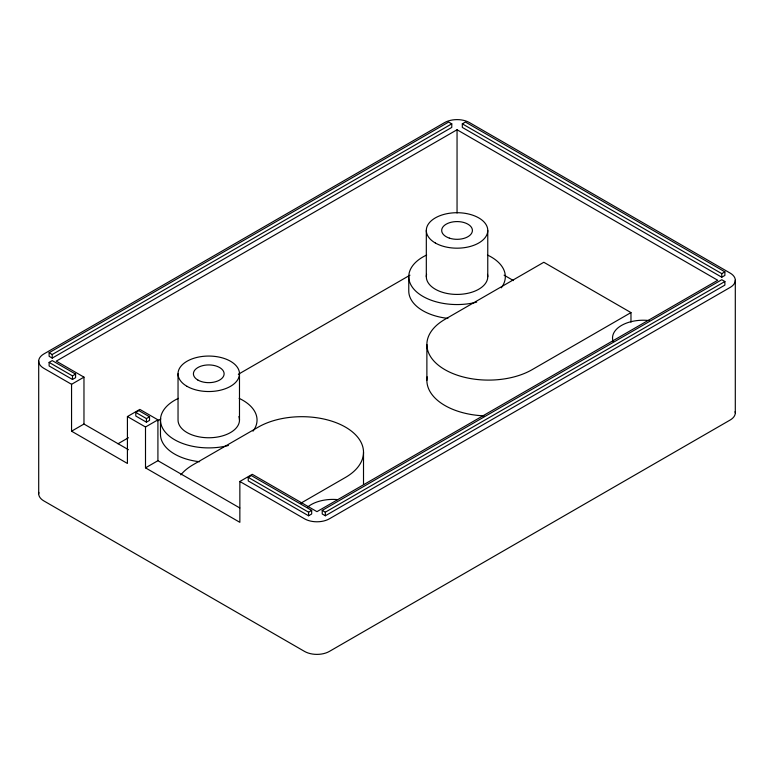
<?xml version="1.0" encoding="UTF-8"?>
<svg xmlns="http://www.w3.org/2000/svg" width="774" height="774" viewBox="0 0 774 774"><rect width="100%" height="100%" fill="white"/><g stroke="black" fill="none" stroke-linecap="round" stroke-linejoin="round"><path stroke-width="1.16" d="M49.12 352.721L448.668 122.04L451.774 123.84L451.774 127.42L52.226 358.101L49.12 356.301L49.12 352.721L52.226 354.511L451.774 123.84M49.12 362.396L52.226 360.607L75.591 374.094L75.591 377.683L72.485 379.473L49.12 365.976L49.12 362.396L72.485 375.883L75.591 374.094M462.32 123.84L465.426 122.04L724.88 271.838L724.88 275.428L721.774 277.218L462.32 127.42L462.32 123.84L721.774 273.628L724.88 271.838M239.853 481.476L304.54 518.822A17.56 10.139 0 0 0 329.366 518.822L730.163 287.425A17.56 10.139 0 0 0 730.163 273.096L469.46 122.582A17.56 10.139 0 0 0 444.634 122.582L43.837 353.979A17.56 10.139 0 0 0 43.837 368.308L71.556 384.31L71.556 431.195L127.42 463.452L127.42 416.567L145.502 427.006L145.502 467.854L239.853 522.324L239.853 481.476L252.266 474.307L316.953 511.653L717.74 280.265L457.047 129.751L56.26 361.139L83.969 377.141L83.969 424.036L128.455 449.713M71.556 384.31L83.969 377.141M71.556 431.195L83.969 424.036M127.42 416.567L139.833 409.398L157.915 419.837L157.915 460.694L239.824 507.976M135.798 412.445L138.904 410.646L149.537 416.789L149.537 420.369L146.431 422.169L135.798 416.025L135.798 412.445L146.431 418.579L149.537 416.789M145.502 427.006L157.915 419.837M117.996 443.763L128.465 437.716M157.761 420.804L160.905 418.986M238.334 374.277L409.959 275.196M145.502 467.854L157.915 460.694M248.231 477.355L251.337 475.565L311.68 510.405L311.68 513.984L308.574 515.774L248.231 480.935L248.231 477.355L308.574 512.194L311.68 510.405M300.97 503.119L345.456 477.442A61.639 35.585 0 0 0 345.456 427.113A61.639 35.585 0 0 0 258.284 427.113L193.113 464.739A61.639 35.585 0 0 0 180.835 474.859M630.974 312.59L532.096 369.682A61.639 35.585 0 0 1 444.934 369.682A61.639 35.585 0 0 1 444.934 319.352L543.812 262.27L630.974 312.59L630.974 322.148M322.226 510.405L721.774 279.724L724.88 281.513L724.88 285.103L325.332 515.774L322.226 513.984L322.226 510.405L325.332 512.194L724.88 281.513M504.087 275.167L513.491 280.604M735.3 280.265L735.3 412.861M721.774 273.628L721.774 277.218M487.765 230.449L487.765 276.676M457.047 129.751L457.047 213.014M426.88 344.517L426.88 380.353M426.319 230.449L426.319 276.676M408.769 276.676L408.769 291.014A48.278 27.874 0 0 0 447.894 318.385M363.509 452.277L363.509 484.534M325.332 512.194L325.332 515.774M308.574 512.194L308.574 515.774M239.485 373.794L239.485 420.021M178.039 373.794L178.039 420.021A30.728 17.734 0 0 0 211.776 437.678A30.728 17.734 0 0 0 238.895 416.557M160.479 420.021L160.479 434.359A48.278 27.874 0 0 0 199.615 461.73M146.431 418.579L146.431 422.169M72.485 375.883L72.485 379.473M52.226 354.511L52.226 358.101M38.7 361.139L38.7 493.735M487.504 274.364A30.728 17.734 0 0 1 457.047 294.42A30.728 17.734 0 0 1 426.58 274.364M307.733 506.97A30.728 17.734 0 0 1 337.483 499.598M613.124 341.421A30.728 17.734 0 0 1 648.98 320.533M487.436 255.023A48.278 27.874 0 0 1 501.291 287.831M476.687 302.141A48.278 27.874 0 0 1 415.88 291.247A48.278 27.874 0 0 1 426.658 255.023M483.924 415.841A61.639 35.585 0 0 1 427.171 376.87M239.147 398.368A48.278 27.874 0 0 1 253.011 431.176M228.407 445.485A48.278 27.874 0 0 1 167.6 434.591A48.278 27.874 0 0 1 178.368 398.368M38.855 492.419A17.56 10.139 0 0 0 43.837 500.904L304.54 651.418A17.56 10.139 0 0 0 329.366 651.418L730.163 420.021A17.56 10.139 0 0 0 735.145 411.536M197.902 380.063A15.364 8.872 0 0 0 223.599 376.087A15.364 8.872 0 0 0 204.791 365.231A15.364 8.872 0 0 0 197.902 380.063M449.365 238.131A15.364 8.872 0 0 0 472.411 230.449A15.364 8.872 0 0 0 449.365 222.767A15.364 8.872 0 0 0 449.365 238.131M435.317 242.988A30.728 17.734 0 0 0 486.72 235.044A30.728 17.734 0 0 0 449.094 213.314A30.728 17.734 0 0 0 435.317 242.988M187.037 386.342A30.728 17.734 0 0 0 238.44 378.389A30.728 17.734 0 0 0 200.814 356.659A30.728 17.734 0 0 0 187.037 386.342"/></g></svg>
